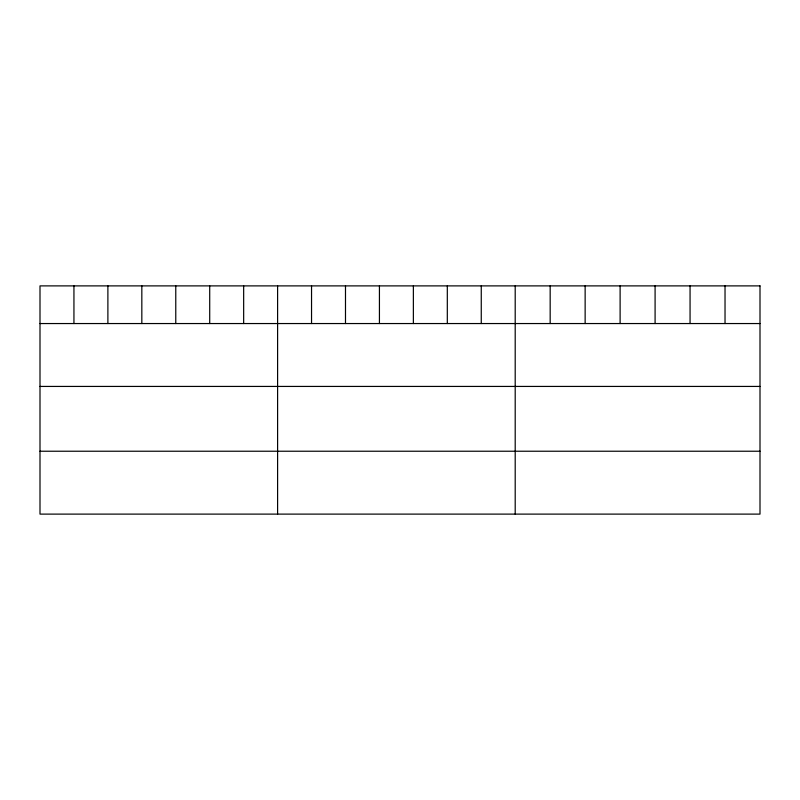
<?xml version="1.0" encoding="UTF-8"?>
<svg xmlns="http://www.w3.org/2000/svg" width="800" height="800" viewBox="0 0 800 800"><rect width="100%" height="100%" fill="white"/><g stroke="black" fill="none" stroke-linecap="round" stroke-linejoin="round"><path stroke-width="1.2" d="M40 323.55L760 323.55M40 386.43L760 386.43M40 451.23L760 451.23M725.03 285.89L725.03 323.55M690.06 285.89L690.06 323.55M655.09 285.89L655.09 323.55M620.11 285.89L620.11 323.55M585.14 285.89L585.14 323.55M550.17 285.89L550.17 323.55M515.2 285.89L515.2 514.11M481.26 285.89L481.26 323.55M447.31 285.89L447.31 323.55M413.37 285.89L413.37 323.55M379.43 285.89L379.43 323.55M345.49 285.89L345.49 323.55M311.54 285.89L311.54 323.55M277.6 285.89L277.6 514.11M243.66 285.89L243.66 323.55M209.71 285.89L209.71 323.55M175.77 285.89L175.77 323.55M141.83 285.89L141.83 323.55M107.89 285.89L107.89 323.55M73.94 285.89L73.94 323.55M760 285.89L40 285.89L40 514.11L760 514.11L760 285.89"/></g></svg>
